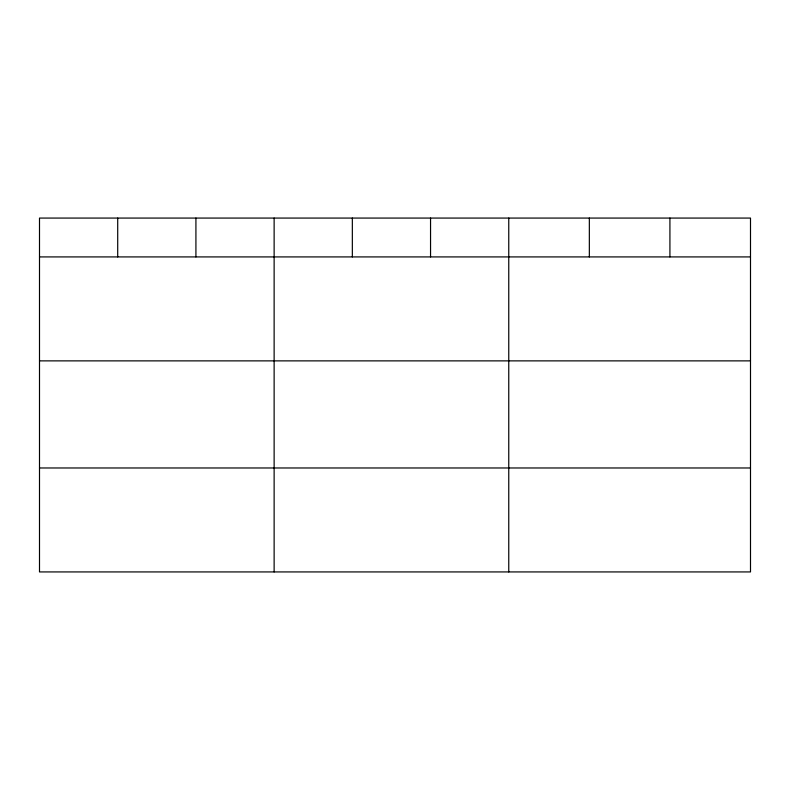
<?xml version="1.0" encoding="UTF-8"?>
<svg xmlns="http://www.w3.org/2000/svg" width="790" height="790" viewBox="0 0 790 790"><rect width="100%" height="100%" fill="white"/><g stroke="black" fill="none" stroke-linecap="round" stroke-linejoin="round"><path stroke-width="1.19" d="M750.5 360.872L750.5 218.07L39.5 218.07L39.5 571.93L750.5 571.93L750.5 360.872L39.5 360.872M39.5 256.918L750.5 256.918M39.5 467.976L750.5 467.976M669.92 218.07L669.92 256.918M589.34 218.07L589.34 256.918M508.76 218.07L508.76 571.93M430.55 218.07L430.55 256.918M352.34 218.07L352.34 256.918M274.13 218.07L274.13 571.93M195.92 218.07L195.92 256.918M117.71 218.07L117.71 256.918"/></g></svg>
